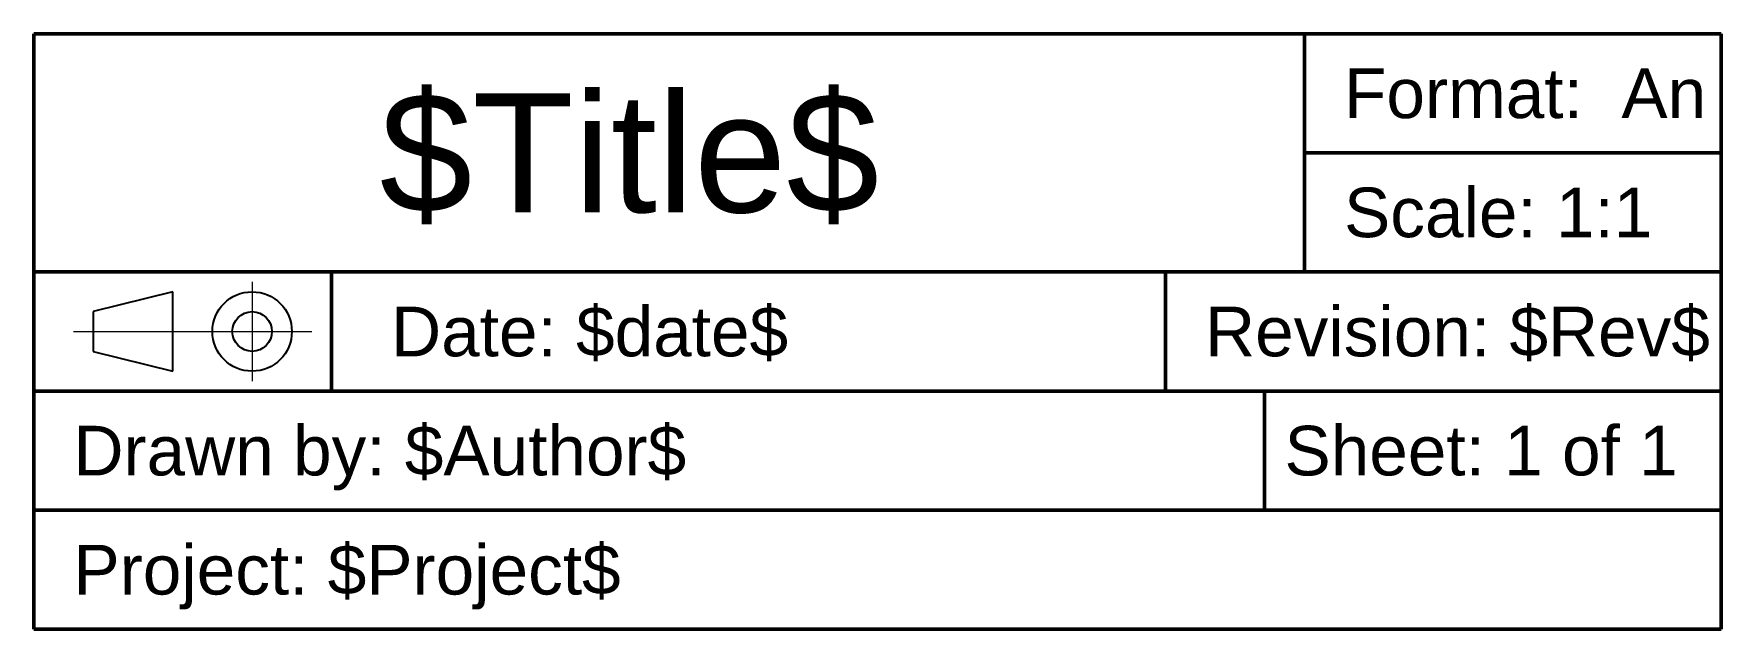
# Model space of a CAD drawing. Header units: millimetres. Extents: x 0 to 85, y 0 to 30.
import ezdxf
from ezdxf.enums import TextEntityAlignment as Align

# ---------------------------------------------------------------- set-up
doc = ezdxf.new("R2010")
doc.units = ezdxf.units.MM
doc.linetypes.add('ACAD_ISO08W100', pattern=[36, 24, -3, 6, -3])
doc.layers.add('cartouche', color=178, linetype='Continuous', lineweight=25, true_color=0x000000)
doc.styles.add('textstyle11', font='')
doc.styles.add('textstyle12', font='')
doc.styles.add('textstyle13', font='')
doc.styles.add('textstyle14', font='')
doc.styles.add('textstyle15', font='')
doc.styles.add('textstyle16', font='')
doc.styles.add('textstyle17', font='')
doc.styles.add('textstyle18', font='')
doc.styles.get('textstyle11').set_extended_font_data('Arial')
doc.styles.get('textstyle12').set_extended_font_data('Arial')
doc.styles.get('textstyle13').set_extended_font_data('Arial')
doc.styles.get('textstyle14').set_extended_font_data('Arial')
doc.styles.get('textstyle15').set_extended_font_data('Arial')
doc.styles.get('textstyle16').set_extended_font_data('Arial')
doc.styles.get('textstyle17').set_extended_font_data('Arial')
doc.styles.get('textstyle18').set_extended_font_data('Arial')

msp = doc.modelspace()

# ---------------------------------------------------------------- linework, layer by layer
at = {"layer": 'cartouche', "lineweight": 50}
for p, q in [((0, 30), (85, 30)), ((64, 24), (85, 24)), ((0, 18), (85, 18)), ((15, 18), (15, 12)), ((57, 18), (57, 12))]:
    msp.add_line(p, q, dxfattribs=at)
at = {"layer": 'cartouche', "color": 178, "lineweight": 50, "true_color": 0x000000}
for p, q in [((0, 30), (0, 0)), ((64, 30), (64, 18)), ((85, 30), (85, 0)), ((0, 12), (85, 12)), ((62, 12), (62, 6)), ((0, 6), (85, 6)), ((0, 0), (85, 0))]:
    msp.add_line(p, q, dxfattribs=at)
at = {"layer": 'cartouche'}
for p, q in [((7, 17), (3, 16)), ((7, 13), (7, 17)), ((3, 16), (3, 14)), ((3, 14), (7, 13))]:
    msp.add_line(p, q, dxfattribs=at)
at = {"layer": 'cartouche', "linetype": 'ACAD_ISO08W100', "lineweight": 13}
for p, q in [((11, 17.5), (11, 12.5)), ((2, 15), (14, 15))]:
    msp.add_line(p, q, dxfattribs=at)
at = {"layer": 'cartouche'}
for radius in [2, 1]:
    msp.add_circle((11, 15), radius, dxfattribs=at)

# ---------------------------------------------------------------- texts
for s, style, p in [('Format:  An', 'textstyle16', (66, 27)), ('Scale: 1:1', 'textstyle17', (66, 21)), ('Date: $date$', 'textstyle12', (18, 15)), ('Revision: $Rev$', 'textstyle13', (59, 15)), ('Drawn by: $Author$', 'textstyle14', (2, 9)), ('Sheet: 1 of 1', 'textstyle15', (63, 9)), ('Project: $Project$', 'textstyle18', (2, 3))]:
    msp.add_text(s, height=2.5, dxfattribs=dict(at, style=style)).set_placement(p, align=Align.MIDDLE_LEFT)
at = {"layer": 'cartouche', "style": 'textstyle11'}
msp.add_text('$Title$', height=6, dxfattribs=at).set_placement((30, 24), align=Align.MIDDLE_CENTER)

doc.saveas('drawing.dxf')
